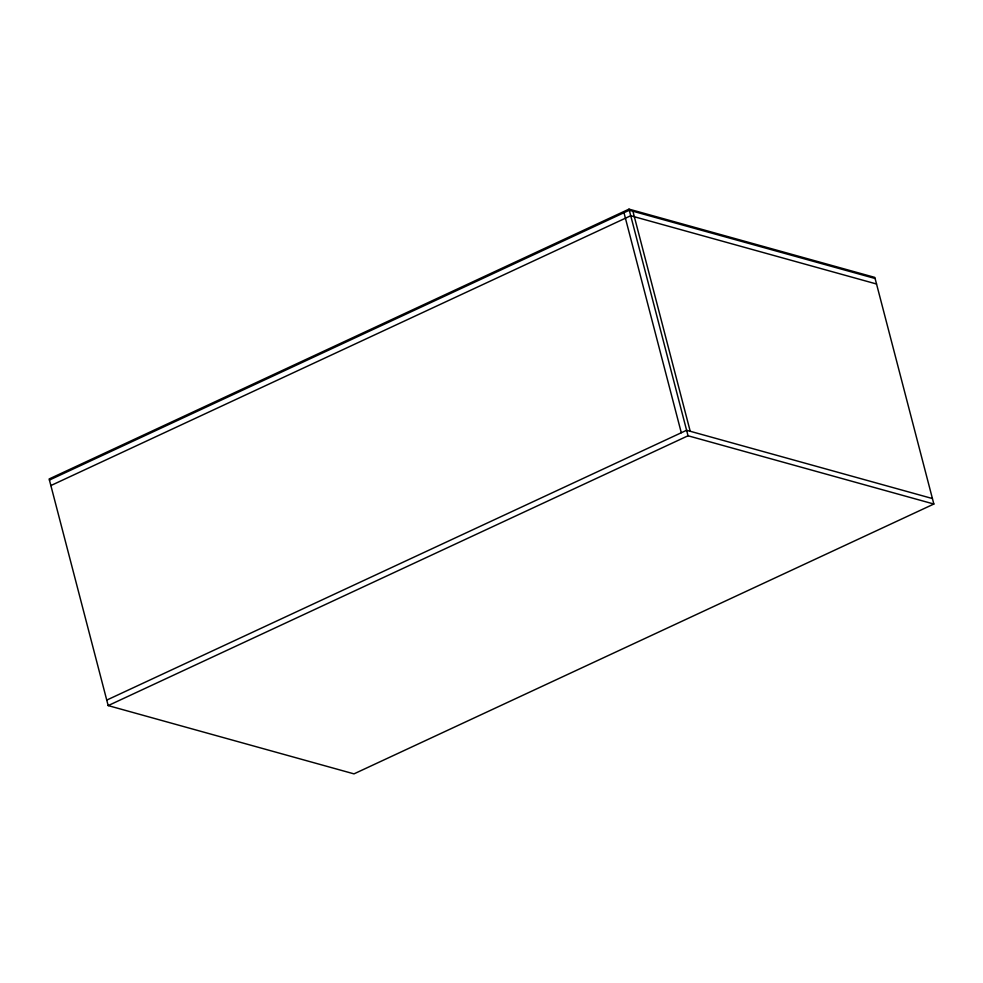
<?xml version="1.0" encoding="UTF-8"?>
<svg xmlns="http://www.w3.org/2000/svg" width="983" height="983" viewBox="0 0 983 983"><rect width="100%" height="100%" fill="white"/><g stroke="black" fill="none" stroke-linecap="round" stroke-linejoin="round"><path stroke-width="1.47" d="M629.009 209.133L49.15 478.967L108.179 705.597L353.991 773.867L933.85 504.033L874.821 277.403L629.009 209.133L688.039 435.776L933.85 504.033M49.433 480.06L629.292 210.239L875.103 278.496M50.87 485.565L630.73 215.744L876.529 284.001M106.754 700.093L686.613 430.271L932.412 498.541M108.179 705.597L688.039 435.776M632.905 211.234L690.213 431.279M623.984 212.709L681.293 432.753"/></g></svg>
